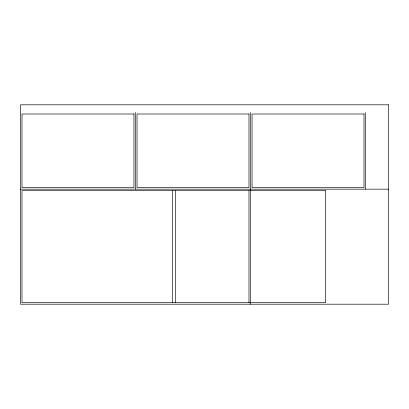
<?xml version="1.0" encoding="UTF-8"?>
<svg xmlns="http://www.w3.org/2000/svg" width="409" height="409" viewBox="0 0 409 409"><rect width="100%" height="100%" fill="white"/><g stroke="black" fill="none" stroke-linecap="round" stroke-linejoin="round"><path stroke-width="0.61" d="M20.45 189.162L388.55 189.162M365.544 112.475L365.544 189.162M250.512 112.475L250.512 304.194M248.979 190.696L248.979 302.66M175.359 190.696L175.359 302.66M172.291 190.696L172.291 302.66M135.481 112.475L135.481 189.162M388.55 104.806L20.45 104.806L20.45 304.194L388.55 304.194L388.55 104.806M133.947 114.009L21.984 114.009L21.984 187.629L133.947 187.629L133.947 114.009M248.979 114.009L137.015 114.009L137.015 187.629L248.979 187.629L248.979 114.009M364.01 114.009L252.046 114.009L252.046 187.629L364.01 187.629L364.01 114.009M325.666 190.696L21.984 190.696L21.984 302.66L325.666 302.66L325.666 190.696"/></g></svg>
